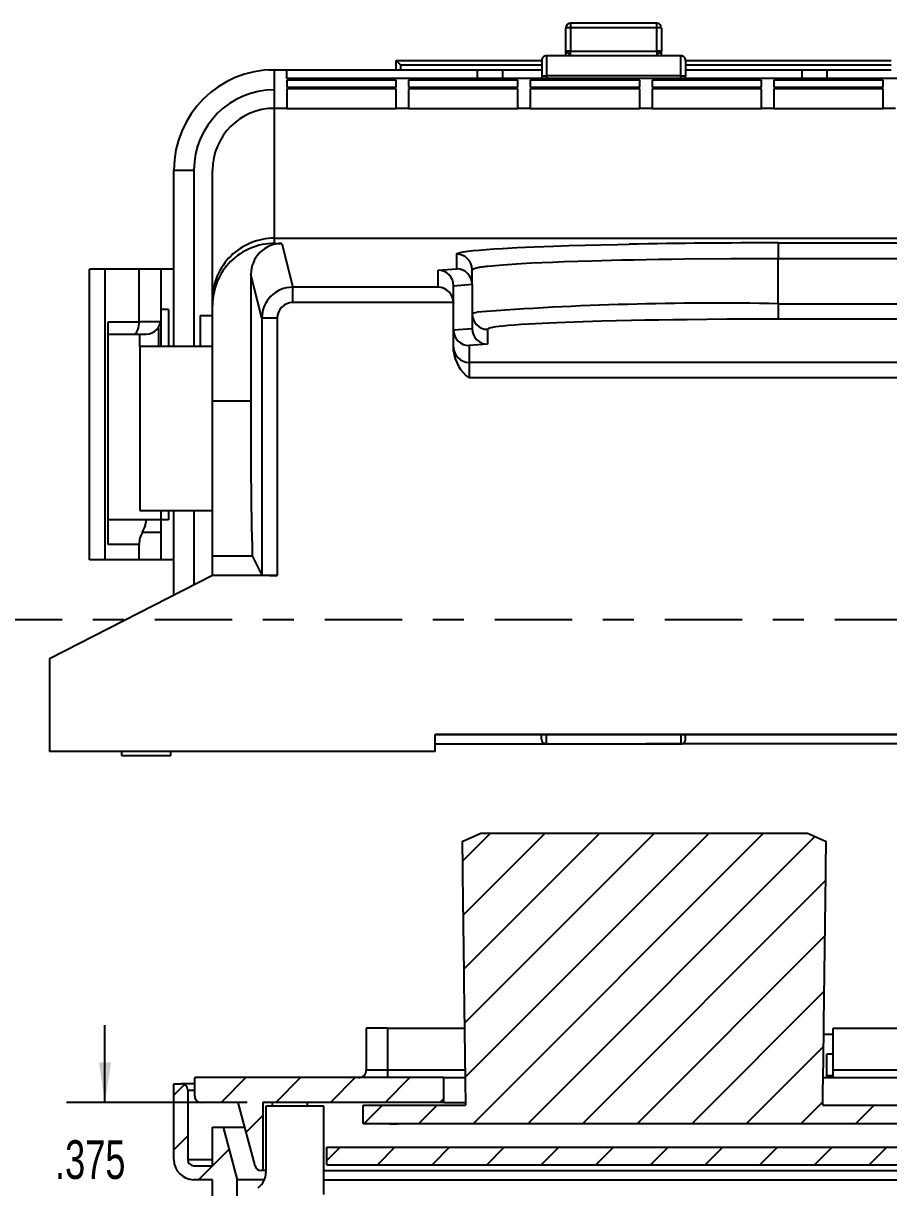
# Model space of a CAD drawing. Extents: x -3.1 to 16.8, y 0.7 to 10.7.
# Drawn here: x 0.941 to 3.741, y 6.935 to 10.7 of the extents above; entities that cross this region are included whole.
import ezdxf
from ezdxf.enums import TextEntityAlignment as Align

# ---------------------------------------------------------------- set-up
doc = ezdxf.new("R2010")
doc.units = 0
doc.linetypes.add('CENTER', pattern=[0.4, 0.25, -0.05, 0.05, -0.05])
doc.layers.get('0').update_dxf_attribs({"linetype": 'CONTINUOUS'})
doc.dimstyles.new('SLDDIMSTYLE1', dxfattribs={"dimtxt": 0.125, "dimasz": 0.13, "dimexe": 0, "dimexo": 0.0625, "dimgap": 0.03125, "dimtad": 0, "dimtih": 1, "dimtoh": 1, "dimzin": 12, "dimsah": 1, "dimcen": 0.09, "dimazin": 3, "dimtfac": 1, "dimtofl": 0, "dimtmove": 0, "dimatfit": 3})

# ---------------------------------------------------------------- blocks, each defined once
blk = doc.blocks.new('*D6')
at = {"color": 7, "linetype": 'CONTINUOUS'}
for p, q in [((1.2056, 7.2108), (1.2056, 7.4608)), ((1.666, 7.2108), (1.0806, 7.2108)), ((1.446, 6.8358), (1.0806, 6.8358)), ((1.2056, 6.8358), (1.2056, 6.5858))]:
    blk.add_line(p, q, dxfattribs=at)
for points in [[(1.2056, 7.2108), (1.2256, 7.3408), (1.1856, 7.3408)], [(1.2056, 6.8358), (1.1856, 6.7058), (1.2256, 6.7058)]]:
    blk.add_solid(points, dxfattribs=at)
at = {"color": 7, "linetype": 'CONTINUOUS', "width": 0.7}
blk.add_text('.375', height=0.125, dxfattribs=at).set_placement((1.044, 6.9258), align=Align.BOTTOM_LEFT)

msp = doc.modelspace()

# ---------------------------------------------------------------- linework, layer by layer
at = {"color": 7, "linetype": 'CONTINUOUS'}
for p, q in [((2.711, 10.6999), (2.711, 10.6849)), ((2.991, 10.6999), (2.711, 10.6999)), ((2.991, 10.6955), (2.991, 10.6999)), ((2.991, 10.6849), (2.991, 10.6955)), ((2.696, 10.6099), (2.696, 10.6849)), ((2.7004, 10.6849), (2.696, 10.6849)), ((2.711, 10.6849), (2.7004, 10.6849)), ((2.711, 10.6849), (2.711, 10.6099)), ((2.991, 10.6849), (2.711, 10.6849)), ((2.991, 10.6099), (2.991, 10.6849)), ((3.002, 10.6849), (2.991, 10.6849)), ((3.006, 10.6849), (3.002, 10.6849)), ((3.006, 10.6849), (3.006, 10.6099)), ((2.1474, 10.5799), (2.6185, 10.5799)), ((2.1474, 10.5499), (2.1474, 10.5799)), ((2.6185, 10.5799), (2.6185, 10.5299)), ((2.6335, 10.5949), (2.6335, 10.5299)), ((3.0685, 10.5949), (2.6335, 10.5949)), ((2.696, 10.5939), (2.696, 10.6099)), ((2.711, 10.6099), (2.696, 10.6099)), ((2.711, 10.6099), (2.991, 10.6099)), ((3.006, 10.6099), (2.991, 10.6099)), ((2.991, 10.5949), (2.9919, 10.5956)), ((3.006, 10.5939), (3.006, 10.6099)), ((3.0685, 10.5299), (3.0685, 10.5949)), ((3.0835, 10.5799), (3.0835, 10.5299)), ((3.0835, 10.5799), (3.7485, 10.5799)), ((1.7535, 10.5499), (2.411, 10.5499)), ((1.7535, 10.4249), (1.7535, 10.5481)), ((2.411, 10.5481), (1.7935, 10.5481)), ((1.7935, 10.5211), (1.7935, 10.5481)), ((2.1624, 10.5499), (2.1624, 10.5649)), ((2.6185, 10.5649), (2.1624, 10.5649)), ((2.411, 10.5481), (2.411, 10.5499)), ((2.411, 10.5499), (2.491, 10.5499)), ((2.411, 10.5211), (2.411, 10.5481)), ((2.491, 10.5499), (2.6185, 10.5499)), ((2.491, 10.5481), (2.491, 10.5499)), ((2.491, 10.5481), (2.491, 10.5211)), ((2.6185, 10.5481), (2.491, 10.5481)), ((3.7485, 10.5649), (3.0835, 10.5649)), ((3.0835, 10.5499), (3.461, 10.5499)), ((3.461, 10.5481), (3.0835, 10.5481)), ((3.461, 10.5499), (3.461, 10.5481)), ((3.461, 10.5499), (3.541, 10.5499)), ((3.461, 10.5211), (3.461, 10.5481)), ((3.541, 10.5499), (3.7485, 10.5499)), ((3.541, 10.5481), (3.541, 10.5499)), ((3.541, 10.5481), (3.541, 10.5211)), ((3.7485, 10.5481), (3.541, 10.5481)), ((7.7085, 10.5211), (1.7935, 10.5211)), ((2.1474, 10.5164), (1.7935, 10.5164)), ((1.7935, 10.5164), (1.7935, 10.493)), ((2.1474, 10.493), (2.1474, 10.5164)), ((2.5414, 10.5164), (2.1874, 10.5164)), ((2.1874, 10.5164), (2.1874, 10.493)), ((2.5414, 10.493), (2.5414, 10.5164)), ((2.9353, 10.5164), (2.5814, 10.5164)), ((2.5814, 10.5164), (2.5814, 10.493)), ((2.6185, 10.5299), (2.6185, 10.5211)), ((2.6185, 10.5299), (2.6335, 10.5299)), ((3.0685, 10.5299), (2.6335, 10.5299)), ((2.6335, 10.5299), (2.6335, 10.5211)), ((2.9353, 10.493), (2.9353, 10.5164)), ((3.3292, 10.5164), (2.9753, 10.5164)), ((2.9753, 10.5164), (2.9753, 10.493)), ((3.0685, 10.5299), (3.0835, 10.5299)), ((3.0685, 10.5211), (3.0685, 10.5299)), ((3.0835, 10.5211), (3.0835, 10.5299)), ((3.3292, 10.493), (3.3292, 10.5164)), ((3.7231, 10.5164), (3.3692, 10.5164)), ((3.3692, 10.5164), (3.3692, 10.493)), ((3.7231, 10.493), (3.7231, 10.5164)), ((1.7935, 10.493), (2.1474, 10.493)), ((2.1474, 10.4883), (1.7935, 10.4883)), ((1.7935, 10.4883), (1.7935, 10.4249)), ((2.1474, 10.4249), (2.1474, 10.4883)), ((2.1874, 10.493), (2.5414, 10.493)), ((2.5414, 10.4883), (2.1874, 10.4883)), ((2.1874, 10.4883), (2.1874, 10.4249)), ((2.5414, 10.4249), (2.5414, 10.4883)), ((2.5814, 10.493), (2.9353, 10.493)), ((2.9353, 10.4883), (2.5814, 10.4883)), ((2.5814, 10.4883), (2.5814, 10.4249)), ((2.9353, 10.4249), (2.9353, 10.4883)), ((2.9753, 10.493), (3.3292, 10.493)), ((3.3292, 10.4883), (2.9753, 10.4883)), ((2.9753, 10.4883), (2.9753, 10.4249)), ((3.3292, 10.4249), (3.3292, 10.4883)), ((3.3692, 10.493), (3.7231, 10.493)), ((3.7231, 10.4883), (3.3692, 10.4883)), ((3.3692, 10.4883), (3.3692, 10.4249)), ((3.7231, 10.4249), (3.7231, 10.4883)), ((1.7535, 10.0049), (1.7535, 10.4249)), ((1.7935, 10.4249), (1.7535, 10.4249)), ((1.7935, 10.4249), (2.1474, 10.4249)), ((2.1874, 10.4249), (2.1474, 10.4249)), ((2.1874, 10.4249), (2.5414, 10.4249)), ((2.5814, 10.4249), (2.5414, 10.4249)), ((2.5814, 10.4249), (2.9353, 10.4249)), ((2.9753, 10.4249), (2.9353, 10.4249)), ((2.9753, 10.4249), (3.3292, 10.4249)), ((3.3692, 10.4249), (3.3292, 10.4249)), ((3.3692, 10.4249), (3.7231, 10.4249)), ((3.7631, 10.4249), (3.7231, 10.4249)), ((1.4285, 10.2249), (1.4935, 10.2249)), ((1.4285, 9.6549), (1.4285, 10.2249)), ((1.4935, 10.2249), (1.4935, 9.6549)), ((1.5535, 9.8067), (1.5535, 10.2249)), ((1.7535, 9.9881), (1.7535, 10.0049)), ((1.7535, 10.0049), (7.7485, 10.0049)), ((1.7535, 9.9881), (1.7777, 9.9881)), ((1.7777, 9.9881), (1.813, 9.8466)), ((3.3835, 9.9897), (6.1185, 9.9897)), ((3.3835, 9.9897), (3.3835, 9.9398)), ((2.3435, 9.9059), (2.3435, 9.9534)), ((3.3835, 9.7932), (3.3835, 9.9398)), ((3.3835, 9.9398), (6.1185, 9.9398)), ((1.156, 8.9649), (1.156, 9.9049)), ((1.206, 9.9049), (1.156, 9.9049)), ((1.206, 8.9649), (1.206, 9.9049)), ((1.316, 9.9049), (1.206, 9.9049)), ((1.316, 9.7349), (1.316, 9.9049)), ((1.386, 9.9049), (1.316, 9.9049)), ((1.386, 9.9049), (1.386, 9.7349)), ((1.4285, 9.9049), (1.386, 9.9049)), ((2.2835, 9.9014), (2.3435, 9.9059)), ((2.3935, 9.8559), (2.3935, 9.9035)), ((1.7131, 9.7466), (1.6777, 9.888)), ((1.6777, 9.888), (1.6777, 9.4777)), ((2.2835, 9.8466), (2.2835, 9.9014)), ((2.2835, 9.8466), (1.813, 9.8466)), ((1.813, 9.7966), (1.813, 9.8466)), ((2.3335, 9.8514), (2.3935, 9.8559)), ((2.3335, 9.7948), (2.3335, 9.8514)), ((2.3935, 9.8559), (2.3935, 9.7121)), ((1.5535, 9.7879), (1.5535, 9.8067)), ((2.3335, 9.7966), (1.813, 9.7966)), ((2.3335, 9.7966), (2.3335, 9.7948)), ((2.3335, 9.64), (2.3335, 9.7948)), ((3.3835, 9.7932), (3.3835, 9.7432)), ((3.3835, 9.7932), (6.1185, 9.7932)), ((1.411, 9.7749), (1.386, 9.7749)), ((1.411, 9.7749), (1.411, 9.6549)), ((1.5135, 9.7549), (1.5535, 9.7549)), ((1.5135, 9.7549), (1.5135, 9.6549)), ((1.5535, 9.4777), (1.5535, 9.7879)), ((1.216, 9.7349), (1.316, 9.7349)), ((1.216, 9.0149), (1.216, 9.7349)), ((1.386, 9.7349), (1.316, 9.7349)), ((1.3785, 9.715), (1.3785, 9.6549)), ((1.386, 9.7349), (1.386, 9.6549)), ((1.7631, 9.7466), (1.7131, 9.7466)), ((1.7131, 9.7466), (1.7131, 8.9157)), ((1.7631, 9.7466), (1.7631, 8.9149)), ((6.1185, 9.7432), (3.3835, 9.7432)), ((1.216, 9.6949), (1.2994, 9.6949)), ((1.2994, 9.6949), (1.3294, 9.6949)), ((1.3185, 9.6549), (1.3185, 9.6949)), ((2.3935, 9.7121), (2.3335, 9.7076)), ((2.4435, 9.7104), (2.4435, 9.6621)), ((1.3185, 9.6549), (1.3185, 9.1249)), ((1.5535, 9.6549), (1.3185, 9.6549)), ((2.4435, 9.6621), (2.3835, 9.6576)), ((2.3835, 9.6576), (2.3835, 9.6034)), ((2.3835, 9.6034), (2.3835, 9.5534)), ((7.1185, 9.6034), (2.3835, 9.6034)), ((7.1185, 9.5534), (2.3835, 9.5534)), ((1.6777, 9.4777), (1.5535, 9.4777)), ((1.5535, 8.9777), (1.5535, 9.4777)), ((1.3185, 9.1249), (1.5535, 9.1249)), ((1.386, 9.1249), (1.386, 9.0949)), ((1.411, 9.1249), (1.411, 9.0949)), ((1.4285, 8.8509), (1.4285, 9.1249)), ((1.4935, 9.1249), (1.4935, 8.8842)), ((1.3394, 9.0949), (1.216, 9.0949)), ((1.386, 9.0949), (1.3394, 9.0949)), ((1.386, 9.0949), (1.386, 9.0549)), ((1.411, 9.0949), (1.386, 9.0949)), ((1.3267, 9.0549), (1.386, 9.0549)), ((1.386, 9.0549), (1.386, 8.9649)), ((1.316, 9.0149), (1.216, 9.0149)), ((1.316, 8.9649), (1.316, 9.0149)), ((1.206, 8.9649), (1.156, 8.9649)), ((1.316, 8.9649), (1.206, 8.9649)), ((1.386, 8.9649), (1.316, 8.9649)), ((1.4285, 8.9649), (1.386, 8.9649)), ((1.5535, 8.9777), (1.6821, 8.9777)), ((1.5535, 8.9149), (1.5535, 8.9777)), ((1.6821, 8.9777), (1.7131, 8.9157)), ((1.5535, 8.9149), (1.026, 8.6449)), ((1.7631, 8.9149), (1.5535, 8.9149)), ((1.026, 8.6449), (1.026, 8.3449)), ((2.2735, 8.3999), (7.2285, 8.3999)), ((2.2735, 8.3449), (2.2735, 8.3999)), ((3.8482, 8.3999), (2.2735, 8.3999)), ((3.8474, 8.3999), (2.2735, 8.3999)), ((3.8474, 8.3999), (2.2735, 8.3999)), ((3.8474, 8.3999), (2.2735, 8.3999)), ((2.618, 8.3849), (2.618, 8.3999)), ((2.633, 8.3999), (2.633, 8.3699)), ((3.069, 8.3699), (3.069, 8.3999)), ((3.084, 8.3849), (3.084, 8.3999)), ((2.2735, 8.3699), (2.746, 8.3699)), ((2.633, 8.3699), (3.069, 8.3699)), ((3.876, 8.3699), (2.956, 8.3699)), ((2.2735, 8.3449), (1.026, 8.3449)), ((1.2585, 8.3449), (1.026, 8.3449)), ((1.2585, 8.3449), (1.2585, 8.3328)), ((1.2585, 8.3329), (1.4185, 8.3329)), ((1.4185, 8.3328), (1.4185, 8.3449)), ((1.5335, 8.3449), (1.4185, 8.3449)), ((2.4526, 8.0817), (2.3618, 7.9909)), ((2.6293, 8.0817), (2.3639, 7.8163)), ((2.8061, 8.0817), (2.3661, 7.6417)), ((2.9829, 8.0817), (2.3684, 7.4672)), ((3.1597, 8.0817), (2.3707, 7.2928)), ((3.3364, 8.0817), (2.3975, 7.1428)), ((2.4211, 8.0818), (3.4786, 8.0818)), ((3.5024, 8.071), (2.5743, 7.1428)), ((3.5371, 7.9289), (2.751, 7.1428)), ((3.5349, 7.7499), (2.9278, 7.1428)), ((3.5326, 7.5708), (3.1046, 7.1428)), ((2.051, 7.4508), (2.051, 7.3158)), ((2.121, 7.4508), (2.051, 7.4508)), ((2.121, 7.3158), (2.121, 7.4508)), ((2.121, 7.4508), (2.3686, 7.4508)), ((3.561, 7.4308), (3.5308, 7.4308)), ((3.561, 7.4508), (4.1402, 7.4508)), ((3.561, 7.3158), (3.561, 7.4508)), ((3.5303, 7.3917), (3.2814, 7.1428)), ((3.561, 7.3665), (3.541, 7.3665)), ((3.541, 7.2937), (3.541, 7.3665)), ((2.051, 7.3158), (2.121, 7.3158)), ((2.121, 7.2908), (2.121, 7.3158)), ((2.121, 7.3158), (2.3704, 7.3158)), ((3.561, 7.2908), (3.561, 7.3158)), ((3.561, 7.3158), (4.1421, 7.3158)), ((1.4285, 7.0258), (1.4285, 7.2708)), ((1.4285, 7.2708), (1.4535, 7.2708)), ((1.4626, 7.2686), (1.4285, 7.2345)), ((1.496, 7.2708), (1.4535, 7.2708)), ((2.3014, 7.2908), (1.496, 7.2908)), ((1.496, 7.2308), (1.496, 7.2908)), ((1.6616, 7.2908), (1.5816, 7.2108)), ((1.8384, 7.2908), (1.7584, 7.2108)), ((2.0151, 7.2908), (1.9351, 7.2108)), ((2.1919, 7.2908), (2.1119, 7.2108)), ((2.3014, 7.2108), (2.3014, 7.2908)), ((2.3014, 7.2908), (2.3707, 7.2908)), ((3.5289, 7.2908), (4.1424, 7.2908)), ((3.541, 7.2978), (3.561, 7.2978)), ((1.4735, 7.2508), (1.4735, 7.0258)), ((1.4735, 7.2508), (1.496, 7.2508)), ((1.636, 7.2108), (1.516, 7.2108)), ((1.691, 7.0056), (1.636, 7.2108)), ((1.716, 7.2108), (1.716, 6.9908)), ((2.3014, 7.2108), (1.716, 7.2108)), ((1.726, 7.1987), (1.726, 6.9846)), ((1.9136, 7.1987), (1.726, 7.1987)), ((1.746, 7.2108), (1.746, 7.1987)), ((1.8611, 7.1987), (1.8611, 7.2108)), ((1.9136, 6.9125), (1.9136, 7.1987)), ((2.0409, 7.1428), (2.0407, 7.2018)), ((2.0407, 7.2018), (2.372, 7.2018)), ((2.103, 7.2018), (2.0439, 7.1428)), ((2.2798, 7.2018), (2.2207, 7.1428)), ((2.3014, 7.2235), (2.2887, 7.2108)), ((2.3014, 7.2108), (2.3718, 7.2108)), ((3.5278, 7.2125), (3.4581, 7.1428)), ((3.5277, 7.2018), (4.1436, 7.2018)), ((3.694, 7.2018), (3.6349, 7.1428)), ((1.716, 7.1684), (1.6619, 7.1143)), ((1.5535, 7.0058), (1.5535, 7.1308)), ((1.5535, 7.1308), (1.5879, 7.1308)), ((1.5879, 7.1308), (1.6335, 6.9608)), ((1.5879, 7.1308), (1.6574, 7.1308)), ((2.0409, 7.1428), (7.4611, 7.1428)), ((1.4735, 7.1027), (1.429, 7.0582)), ((1.6071, 7.0595), (1.5535, 7.0059)), ((1.9236, 7.0658), (7.5784, 7.0658)), ((1.9236, 7.0089), (1.9236, 7.0658)), ((1.9668, 7.0657), (1.9237, 7.0226)), ((2.1436, 7.0657), (2.0868, 7.0089)), ((2.3203, 7.0657), (2.2636, 7.0089)), ((2.4971, 7.0657), (2.4404, 7.0089)), ((2.6739, 7.0657), (2.6171, 7.0089)), ((2.8507, 7.0657), (2.7939, 7.0089)), ((3.0275, 7.0657), (2.9707, 7.0089)), ((3.2042, 7.0657), (3.1475, 7.0089)), ((3.381, 7.0657), (3.3242, 7.0089)), ((3.5578, 7.0657), (3.501, 7.0089)), ((3.7346, 7.0657), (3.6778, 7.0089)), ((1.4735, 7.0258), (1.5535, 7.0258)), ((1.4935, 7.0058), (1.5535, 7.0058)), ((1.5534, 7.0058), (1.5084, 6.9608)), ((1.9236, 7.0089), (7.5784, 7.0089)), ((1.716, 6.9908), (1.7103, 6.9908)), ((1.716, 6.9916), (1.7151, 6.9908)), ((1.726, 6.9908), (1.716, 6.9908)), ((1.9136, 6.9908), (7.5884, 6.9908)), ((1.5535, 6.9608), (1.4935, 6.9608)), ((1.5535, 5.3808), (1.5535, 6.9608)), ((1.6804, 1.583), (1.6335, 6.9608)), ((1.7201, 6.9608), (1.6335, 6.9608)), ((1.9136, 6.9608), (7.5884, 6.9608))]:
    msp.add_line(p, q, dxfattribs=at)
at = {"color": 7, "linetype": 'CENTER'}
msp.add_line((0.8165, 8.7718), (8.6237, 8.7718), dxfattribs=at)
at = {"color": 7, "linetype": 'CONTINUOUS'}
for points in [[(3.002, 10.6849), (3.0034, 10.6879), (3.0034, 10.6916), (3.0018, 10.695), (2.9988, 10.6977), (2.995, 10.6993), (2.991, 10.6999)], [(2.696, 10.5939), (2.6966, 10.5994), (2.6982, 10.6028), (2.7001, 10.6046), (2.7021, 10.6052), (2.7037, 10.6051), (2.705, 10.6044), (2.7075, 10.601), (2.7092, 10.5972), (2.7101, 10.5956)], [(2.991, 10.6099), (2.991, 10.6041), (2.991, 10.5993), (2.991, 10.596), (2.991, 10.5949)], [(2.9919, 10.5956), (2.9928, 10.5971), (2.9945, 10.6009), (2.9969, 10.6043), (2.9981, 10.605), (2.9996, 10.6052), (3.0017, 10.6047), (3.0037, 10.603), (3.0053, 10.5995), (3.006, 10.5939)], [(1.7535, 10.5481), (1.7422, 10.5483), (1.7398, 10.5485), (1.738, 10.5486), (1.7373, 10.5487), (1.7368, 10.5488), (1.7365, 10.5489), (1.7365, 10.5491), (1.7368, 10.5492), (1.7373, 10.5493), (1.7388, 10.5494), (1.7428, 10.5497), (1.7535, 10.5499)], [(2.3435, 9.9534), (2.3447, 9.9552), (2.3482, 9.9569), (2.3541, 9.9586), (2.3647, 9.9607), (2.379, 9.9628), (2.3968, 9.9649), (2.4161, 9.9668), (2.4383, 9.9686), (2.4633, 9.9703), (2.4911, 9.9721), (2.5385, 9.9746), (2.5935, 9.977), (2.6561, 9.9794), (2.7062, 9.981), (2.7594, 9.9825), (2.811, 9.9837), (2.865, 9.9849), (2.9015, 9.9856)], [(2.3935, 9.9035), (2.3996, 9.9075), (2.4145, 9.9109), (2.4185, 9.9116), (2.4227, 9.9122), (2.4269, 9.9128), (2.4313, 9.9134), (2.4356, 9.9139), (2.44, 9.9144), (2.4442, 9.9149), (2.4927, 9.9193), (2.5521, 9.9232), (2.5849, 9.9249), (2.6192, 9.9265), (2.6547, 9.928), (2.691, 9.9294), (2.7807, 9.9323), (2.8766, 9.9346), (2.9164, 9.9355), (2.9567, 9.9362), (2.9976, 9.9369), (3.0388, 9.9375), (3.0803, 9.938), (3.2307, 9.9393), (3.3835, 9.9398)], [(2.3935, 9.7604), (2.3986, 9.7637), (2.4099, 9.7662)], [(1.2994, 9.6949), (1.3023, 9.6955), (1.3051, 9.6973), (1.3077, 9.7002), (1.3101, 9.7042), (1.3121, 9.7092), (1.3138, 9.7149), (1.315, 9.7212), (1.3157, 9.7279), (1.316, 9.7349)], [(3.3835, 9.7432), (3.3297, 9.7432), (3.2761, 9.743), (3.2168, 9.7427), (3.1526, 9.7422), (3.0894, 9.7416), (3.0425, 9.741), (2.9968, 9.7403), (2.9521, 9.7396), (2.9086, 9.7387), (2.8114, 9.7364), (2.723, 9.7337), (2.6675, 9.7317), (2.6195, 9.7295), (2.5771, 9.7273), (2.5522, 9.7257), (2.5298, 9.7241), (2.5099, 9.7225), (2.4924, 9.7208), (2.4692, 9.718), (2.4534, 9.7151), (2.446, 9.7128), (2.4435, 9.7104)], [(2.361, 8.0542), (2.4211, 8.0818), (2.4211, 8.0818)], [(3.4785, 8.0818), (3.5363, 8.0556), (3.5386, 8.0542)]]:
    msp.add_lwpolyline(points, dxfattribs=at)
for centre, radius, start, end in [((2.711, 10.6849), 0.015, 90, 180), ((-0.1738, 8.2437), 3.2933, 44.8155, 45.1845), ((2.6335, 10.5799), 0.015, 90, 180.0055), ((-5.6716, 10.6103), 8.3826, 359.8943, 359.99682), ((3.0685, 10.5799), 0.015, 359.9945, 90), ((1.7535, 10.2249), 0.325, 90.0001, 180), ((1.7535, 10.2249), 0.26, 90, 180), ((1.7535, 10.2249), 0.2, 90, 180), ((1.7525, 9.8058), 0.199, 89.7207, 179.7438), ((1.7536, 9.788), 0.2001, 90.0171, 180.0178), ((1.7777, 9.888), 0.1, 90.0181, 180.0147), ((3.3678, -16.2041), 26.1939, 89.96567, 91.02003), ((2.3435, 9.9034), 0.05, 0.0175, 90.0175), ((2.3431, 9.8555), 0.0504, 0.5135, 89.4991), ((2.2831, 9.851), 0.0504, 0.5135, 89.4991), ((1.8131, 9.7466), 0.1, 90.0088, 179.9912), ((2.2814, 9.7945), 0.0521, 2.271, 87.729), ((1.8131, 9.7466), 0.05, 90.0277, 180.0051), ((3.1833, -0.5762), 10.3713, 88.89413, 94.27687), ((2.4435, 9.7604), 0.05, 180.0175, 270.0175), ((1.3368, 9.7445), 0.0501, 261.556, 348.9728), ((2.3838, 9.708), 0.0503, 180.4066, 269.6061), ((2.4439, 9.7125), 0.0504, 180.5011, 269.5114), ((2.3835, 9.6534), 0.05, 180.0175, 270.0175), ((2.4537, 9.6517), 0.1208, 185.5392, 234.4608), ((15.39, 9.3474), 13.7129, 179.45534, 181.54466), ((1.252, 9.1006), 0.0876, 328.5037, 356.2319), ((1.396, 9.0149), 0.08, 150, 180), ((1.7505, 9.6319), 0.7171, 267.0106, 271.0068), ((2.633, 8.3849), 0.015, 180, 270), ((3.069, 8.3849), 0.015, 270, 0.0056), ((403.6126, 12.7949), 401.2796, 180.676895, 180.798612), ((-397.713, 12.7949), 401.2796, 359.201388, 359.323105), ((2.026, 7.3158), 0.025, 270, 0), ((1.4535, 7.2508), 0.02, 0, 89.9995), ((1.516, 7.2308), 0.02, 180, 270.0003), ((2.1355, 12.9602), 5.8182, 269.0681, 270.1839), ((1.4935, 7.0258), 0.065, 180, 270), ((1.4935, 7.0258), 0.02, 180, 270), ((1.7103, 7.0108), 0.02, 195, 270), ((1.6635, 6.9846), 0.0625, 307.3915, 359.9997)]:
    msp.add_arc(centre, radius, start, end, dxfattribs=at)

# ---------------------------------------------------------------- dimensions: what is measured, and where the dimension line sits
dim = msp.add_linear_dim(base=(1.2055652571, 6.8357740759), p1=(1.7159961854, 7.2107740759), p2=(1.4959961854, 6.8357740759), angle=90, dimstyle='SLDDIMSTYLE1', dxfattribs=at)
dim.commit()
dim.dimension.update_dxf_attribs({"geometry": '*D6', "text_midpoint": (1.2055652571, 7.0249403625), "dimtype": 160})

doc.saveas('drawing.dxf')
